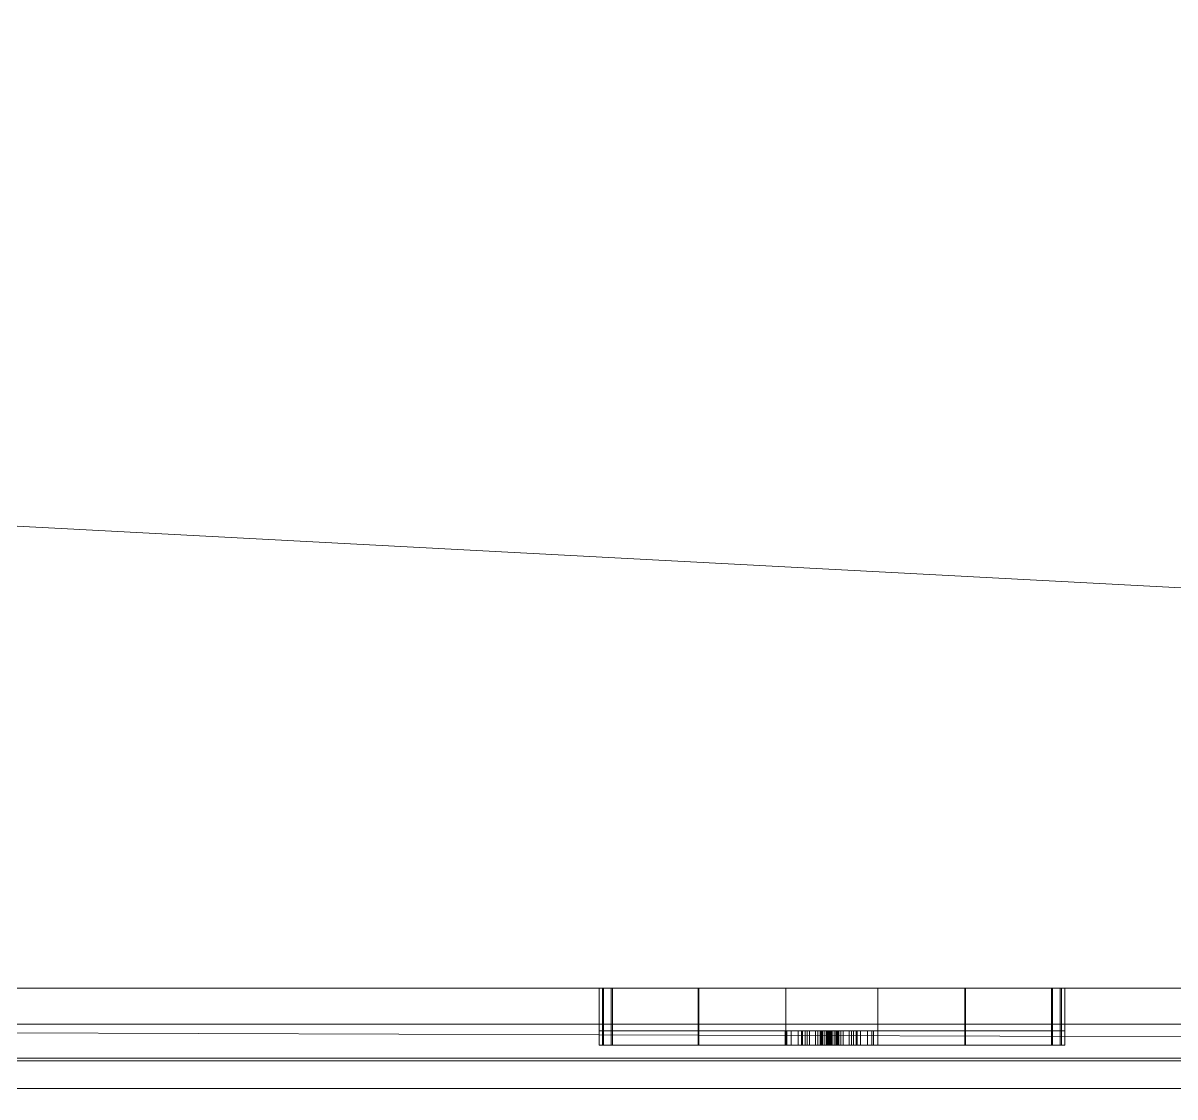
# Model space of a CAD drawing. Header units: inches. Extents: x -550 to 0, y -429 to 0.
# Drawn here: x -118.41 to -110.46, y -244 to -236.59 of the extents above; entities that cross this region are included whole.
import ezdxf

# ---------------------------------------------------------------- set-up
doc = ezdxf.new("R2010")
doc.units = ezdxf.units.IN
doc.header["$MEASUREMENT"] = 0
for name, color, linetype, lineweight in [('A-CLNG', 13, 'Continuous', 13), ('A-FLOR', 192, 'Continuous', 13), ('A-GENM', 13, 'Continuous', 9), ('A-WALL', 113, 'Continuous', 13), ('E-ELEC-FIXT', 91, 'Continuous', 9)]:
    doc.layers.add(name, color=color, linetype=linetype, lineweight=lineweight)

# ---------------------------------------------------------------- blocks, each defined once
blk = doc.blocks.new('Switch 12 - Switch 12-649985-_3D_')
at = {"layer": 'E-ELEC-FIXT'}
mesh = blk.add_polyface(dxfattribs=at)
corners = [(-0.1747, 0, 1.6603), (-0.1681, 0, 1.7101), (-0.1489, 0, 1.7565), (-0.1184, 0, 1.7963), (-0.0785, 0, 1.8268), (-0.0322, 0, 1.8461), (0.0176, 0, 1.8526), (0.0673, 0, 1.8461), (0.1137, 0, 1.8268), (0.1535, 0, 1.7963), (0.1841, 0, 1.7565), (0.2033, 0, 1.7101), (0.2098, 0, 1.6603), (0.2033, 0, 1.6106), (0.1841, 0, 1.5642), (0.1535, 0, 1.5244), (0.1137, 0, 1.4938), (0.0673, 0, 1.4746), (0.0176, 0, 1.4681), (-0.0322, 0, 1.4746), (-0.0785, 0, 1.4938), (-0.1184, 0, 1.5244), (-0.1489, 0, 1.5642), (-0.1681, 0, 1.6106), (-0.0468, 0, 1.6603), (-0.0446, 0, 1.6437), (-0.0382, 0, 1.6281), (-0.028, 0, 1.6148), (-0.0146, 0, 1.6046), (0.0009, 0, 1.5981), (0.0176, 0, 1.5959), (0.0343, 0, 1.5981), (0.0498, 0, 1.6046), (0.0631, 0, 1.6148), (0.0734, 0, 1.6281), (0.0798, 0, 1.6437), (0.082, 0, 1.6603), (0.0798, 0, 1.677), (0.0734, 0, 1.6926), (0.0631, 0, 1.7059), (0.0498, 0, 1.7161), (0.0343, 0, 1.7226), (0.0176, 0, 1.7248), (0.0009, 0, 1.7226), (-0.0146, 0, 1.7161), (-0.028, 0, 1.7059), (-0.0382, 0, 1.6926), (-0.0446, 0, 1.677), (-0.3166, 0, 3.2649), (0.3166, 0, 3.2649), (0.9211, 0, 3.2245), (1.5216, 0, 3.1447), (1.575, 0, 2.6106), (1.6054, 0, 2.0746), (1.6054, 0, 1.6324), (1.5825, 0, 0.8743), (1.5136, 0, 0.1189), (0.917, 0, 0.04), (0.3166, 0), (-0.3166, 0), (-0.917, 0, 0.04), (-1.5136, 0, 0.1189), (-1.5825, 0, 0.8743), (-1.6054, 0, 1.6324), (-1.6054, 0, 2.0746), (-1.575, 0, 2.6106), (-1.5216, 0, 3.1447), (-0.9211, 0, 3.2245), (-0.2866, 0, 1.6603), (-0.2762, 0, 1.5816), (-0.2458, 0, 1.5083), (-0.1975, 0, 1.4453), (-0.1345, 0, 1.3969), (-0.0611, 0, 1.3665), (0.0176, 0, 1.3562), (0.0963, 0, 1.3665), (0.1697, 0, 1.3969), (0.2327, 0, 1.4453), (0.281, 0, 1.5083), (0.3114, 0, 1.5816), (0.3218, 0, 1.6603), (0.3114, 0, 1.7391), (0.281, 0, 1.8124), (0.2327, 0, 1.8754), (0.1697, 0, 1.9238), (0.0963, 0, 1.9542), (0.0176, 0, 1.9645), (-0.0611, 0, 1.9542), (-0.1345, 0, 1.9238), (-0.1975, 0, 1.8754), (-0.2458, 0, 1.8124), (-0.2762, 0, 1.7391)]
mesh.append_faces([[corners[k] for k in face] for face in [(67, 65, 66), (52, 50, 51)]], dxfattribs={"vtx0": -1})
mesh.append_faces([[corners[k] for k in face] for face in [(19, 30, 18), (27, 21, 26), (23, 25, 22), (33, 16, 32), (44, 4, 43), (3, 45, 2), (41, 7, 40), (72, 60, 71), (71, 62, 70), (75, 58, 74), (78, 55, 77), (76, 58, 75), (85, 49, 84), (81, 54, 80)]], dxfattribs={"vtx0": -1, "vtx1": -1})
mesh.append_faces([[corners[k] for k in face] for face in [(26, 21, 22, 25), (31, 17, 18, 30), (32, 16, 17, 31), (47, 0, 1, 46), (2, 45, 46, 1), (5, 42, 43, 4), (42, 5, 6), (59, 73, 74, 58), (63, 68, 69, 62), (55, 78, 79), (50, 83, 84, 49), (49, 85, 86)]], dxfattribs={"vtx0": -1, "vtx2": -1})
mesh.append_faces([[corners[k] for k in face] for face in [(52, 82, 83, 50)]], dxfattribs={"vtx0": -1, "vtx2": -1, "vtx3": -1})
mesh.append_faces([[corners[k] for k in face] for face in [(40, 7, 8, 9)]], dxfattribs={"vtx0": -1, "vtx3": -1})
mesh.append_faces([[corners[k] for k in face] for face in [(28, 29, 20), (47, 24, 0), (69, 70, 62), (87, 88, 48), (52, 53, 82)]], dxfattribs={"vtx1": -1, "vtx2": -1})
mesh.append_faces([[corners[k] for k in face] for face in [(89, 90, 65, 67)]], dxfattribs={"vtx1": -1, "vtx2": -1, "vtx3": -1})
mesh.append_faces([[corners[k] for k in face] for face in [(20, 21, 27, 28), (29, 30, 19, 20), (24, 25, 23, 0), (15, 16, 33, 34), (14, 15, 34, 35), (35, 36, 13, 14), (12, 13, 36, 37), (44, 45, 3, 4), (38, 39, 10, 11), (11, 12, 37, 38), (39, 40, 9, 10), (6, 7, 41, 42), (72, 73, 59, 60), (91, 68, 63, 64), (57, 58, 76, 77), (54, 55, 79, 80), (90, 91, 64, 65), (88, 89, 67, 48), (86, 87, 48, 49), (81, 82, 53, 54)]], dxfattribs={"vtx1": -1, "vtx3": -1})
mesh.append_faces([[corners[k] for k in face] for face in [(60, 61, 62, 71), (55, 56, 57, 77)]], dxfattribs={"vtx2": -1, "vtx3": -1})
mesh = blk.add_polyface(dxfattribs=at)
corners = [(-0.3166, 0, 3.2649), (-0.9211, 0, 3.2245), (-1.5216, 0, 3.1447), (-1.5216, -0.1007, 3.1447), (-0.9211, -0.1007, 3.2245), (-0.3166, -0.1007, 3.2649)]
mesh.append_faces([[corners[k] for k in face] for face in [(1, 2, 3, 4), (4, 5, 0, 1)]], dxfattribs={"vtx3": -1})
mesh = blk.add_polyface(dxfattribs=at)
corners = [(-1.5136, 0, 0.1189), (-0.917, 0, 0.04), (-0.3166, 0), (-0.3166, -0.1007), (-0.917, -0.1007, 0.04), (-1.5136, -0.1007, 0.1189)]
mesh.append_faces([[corners[k] for k in face] for face in [(1, 2, 3, 4), (4, 5, 0, 1)]], dxfattribs={"vtx3": -1})
mesh = blk.add_polyface(dxfattribs=at)
corners = [(-0.3166, 0), (0.3166, 0), (0.3166, -0.1007), (-0.3166, -0.1007)]
mesh.append_faces([[corners[k] for k in face] for face in [(3, 0, 1, 2)]])
mesh = blk.add_polyface(dxfattribs=at)
corners = [(0.3166, 0, 3.2649), (-0.3166, 0, 3.2649), (-0.3166, -0.1007, 3.2649), (0.3166, -0.1007, 3.2649)]
mesh.append_faces([[corners[k] for k in face] for face in [(3, 0, 1, 2)]])
mesh = blk.add_polyface(dxfattribs=at)
corners = [(-0.2866, 0, 1.6603), (-0.2762, 0, 1.7391), (-0.2458, 0, 1.8124), (-0.1975, 0, 1.8754), (-0.1345, 0, 1.9238), (-0.0611, 0, 1.9542), (0.0176, 0, 1.9645), (0.0963, 0, 1.9542), (0.1697, 0, 1.9238), (0.2327, 0, 1.8754), (0.281, 0, 1.8124), (0.3114, 0, 1.7391), (0.3218, 0, 1.6603), (0.3218, -0.1007, 1.6603), (0.3114, -0.1007, 1.7391), (0.281, -0.1007, 1.8124), (0.2327, -0.1007, 1.8754), (0.1697, -0.1007, 1.9238), (0.0963, -0.1007, 1.9542), (0.0176, -0.1007, 1.9645), (-0.0611, -0.1007, 1.9542), (-0.1345, -0.1007, 1.9238), (-0.1975, -0.1007, 1.8754), (-0.2458, -0.1007, 1.8124), (-0.2762, -0.1007, 1.7391), (-0.2866, -0.1007, 1.6603)]
mesh.append_faces([[corners[k] for k in face] for face in [(0, 1, 24, 25)]], dxfattribs={"vtx1": -1})
mesh.append_faces([[corners[k] for k in face] for face in [(10, 11, 14, 15), (8, 9, 16, 17), (9, 10, 15, 16), (7, 8, 17, 18), (18, 19, 6, 7), (4, 5, 20, 21), (3, 4, 21, 22), (1, 2, 23, 24), (2, 3, 22, 23), (19, 20, 5, 6)]], dxfattribs={"vtx1": -1, "vtx3": -1})
mesh.append_faces([[corners[k] for k in face] for face in [(11, 12, 13, 14)]], dxfattribs={"vtx3": -1})
mesh = blk.add_polyface(dxfattribs=at)
corners = [(0.3218, 0, 1.6603), (0.3114, 0, 1.5816), (0.281, 0, 1.5083), (0.2327, 0, 1.4453), (0.1697, 0, 1.3969), (0.0963, 0, 1.3665), (0.0176, 0, 1.3562), (-0.0611, 0, 1.3665), (-0.1345, 0, 1.3969), (-0.1975, 0, 1.4453), (-0.2458, 0, 1.5083), (-0.2762, 0, 1.5816), (-0.2866, 0, 1.6603), (-0.2866, -0.1007, 1.6603), (-0.2762, -0.1007, 1.5816), (-0.2458, -0.1007, 1.5083), (-0.1975, -0.1007, 1.4453), (-0.1345, -0.1007, 1.3969), (-0.0611, -0.1007, 1.3665), (0.0176, -0.1007, 1.3562), (0.0963, -0.1007, 1.3665), (0.1697, -0.1007, 1.3969), (0.2327, -0.1007, 1.4453), (0.281, -0.1007, 1.5083), (0.3114, -0.1007, 1.5816), (0.3218, -0.1007, 1.6603)]
mesh.append_faces([[corners[k] for k in face] for face in [(0, 1, 24, 25)]], dxfattribs={"vtx1": -1})
mesh.append_faces([[corners[k] for k in face] for face in [(10, 11, 14, 15), (8, 9, 16, 17), (9, 10, 15, 16), (7, 8, 17, 18), (18, 19, 6, 7), (4, 5, 20, 21), (3, 4, 21, 22), (1, 2, 23, 24), (2, 3, 22, 23), (19, 20, 5, 6)]], dxfattribs={"vtx1": -1, "vtx3": -1})
mesh.append_faces([[corners[k] for k in face] for face in [(11, 12, 13, 14)]], dxfattribs={"vtx3": -1})
mesh = blk.add_polyface(dxfattribs=at)
corners = [(-0.1747, 0, 1.6603), (-0.1681, 0, 1.6106), (-0.1489, 0, 1.5642), (-0.1184, 0, 1.5244), (-0.0785, 0, 1.4938), (-0.0322, 0, 1.4746), (0.0176, 0, 1.4681), (0.0673, 0, 1.4746), (0.1137, 0, 1.4938), (0.1535, 0, 1.5244), (0.1841, 0, 1.5642), (0.2033, 0, 1.6106), (0.2098, 0, 1.6603), (0.2098, -0.1007, 1.6603), (0.2033, -0.1007, 1.6106), (0.1841, -0.1007, 1.5642), (0.1535, -0.1007, 1.5244), (0.1137, -0.1007, 1.4938), (0.0673, -0.1007, 1.4746), (0.0176, -0.1007, 1.4681), (-0.0322, -0.1007, 1.4746), (-0.0785, -0.1007, 1.4938), (-0.1184, -0.1007, 1.5244), (-0.1489, -0.1007, 1.5642), (-0.1681, -0.1007, 1.6106), (-0.1747, -0.1007, 1.6603)]
mesh.append_faces([[corners[k] for k in face] for face in [(13, 14, 11, 12)]], dxfattribs={"vtx1": -1})
mesh.append_faces([[corners[k] for k in face] for face in [(14, 15, 10, 11), (17, 18, 7, 8), (16, 17, 8, 9), (15, 16, 9, 10), (6, 7, 18, 19), (21, 22, 3, 4), (20, 21, 4, 5), (23, 24, 1, 2), (22, 23, 2, 3), (19, 20, 5, 6)]], dxfattribs={"vtx1": -1, "vtx3": -1})
mesh.append_faces([[corners[k] for k in face] for face in [(24, 25, 0, 1)]], dxfattribs={"vtx3": -1})
mesh = blk.add_polyface(dxfattribs=at)
corners = [(0.2098, 0, 1.6603), (0.2033, 0, 1.7101), (0.1841, 0, 1.7565), (0.1535, 0, 1.7963), (0.1137, 0, 1.8268), (0.0673, 0, 1.8461), (0.0176, 0, 1.8526), (-0.0322, 0, 1.8461), (-0.0785, 0, 1.8268), (-0.1184, 0, 1.7963), (-0.1489, 0, 1.7565), (-0.1681, 0, 1.7101), (-0.1747, 0, 1.6603), (-0.1747, -0.1007, 1.6603), (-0.1681, -0.1007, 1.7101), (-0.1489, -0.1007, 1.7565), (-0.1184, -0.1007, 1.7963), (-0.0785, -0.1007, 1.8268), (-0.0322, -0.1007, 1.8461), (0.0176, -0.1007, 1.8526), (0.0673, -0.1007, 1.8461), (0.1137, -0.1007, 1.8268), (0.1535, -0.1007, 1.7963), (0.1841, -0.1007, 1.7565), (0.2033, -0.1007, 1.7101), (0.2098, -0.1007, 1.6603)]
mesh.append_faces([[corners[k] for k in face] for face in [(13, 14, 11, 12)]], dxfattribs={"vtx1": -1})
mesh.append_faces([[corners[k] for k in face] for face in [(14, 15, 10, 11), (17, 18, 7, 8), (16, 17, 8, 9), (15, 16, 9, 10), (6, 7, 18, 19), (21, 22, 3, 4), (20, 21, 4, 5), (23, 24, 1, 2), (22, 23, 2, 3), (19, 20, 5, 6)]], dxfattribs={"vtx1": -1, "vtx3": -1})
mesh.append_faces([[corners[k] for k in face] for face in [(24, 25, 0, 1)]], dxfattribs={"vtx3": -1})
mesh = blk.add_polyface(dxfattribs=at)
corners = [(-0.0468, 0, 1.6603), (-0.0446, 0, 1.677), (-0.0382, 0, 1.6926), (-0.028, 0, 1.7059), (-0.0146, 0, 1.7161), (0.0009, 0, 1.7226), (0.0176, 0, 1.7248), (0.0343, 0, 1.7226), (0.0498, 0, 1.7161), (0.0631, 0, 1.7059), (0.0734, 0, 1.6926), (0.0798, 0, 1.677), (0.082, 0, 1.6603), (0.082, -0.1007, 1.6603), (0.0798, -0.1007, 1.677), (0.0734, -0.1007, 1.6926), (0.0631, -0.1007, 1.7059), (0.0498, -0.1007, 1.7161), (0.0343, -0.1007, 1.7226), (0.0176, -0.1007, 1.7248), (0.0009, -0.1007, 1.7226), (-0.0146, -0.1007, 1.7161), (-0.028, -0.1007, 1.7059), (-0.0382, -0.1007, 1.6926), (-0.0446, -0.1007, 1.677), (-0.0468, -0.1007, 1.6603)]
mesh.append_faces([[corners[k] for k in face] for face in [(0, 1, 24, 25)]], dxfattribs={"vtx1": -1})
mesh.append_faces([[corners[k] for k in face] for face in [(10, 11, 14, 15), (8, 9, 16, 17), (9, 10, 15, 16), (7, 8, 17, 18), (18, 19, 6, 7), (4, 5, 20, 21), (3, 4, 21, 22), (1, 2, 23, 24), (2, 3, 22, 23), (19, 20, 5, 6)]], dxfattribs={"vtx1": -1, "vtx3": -1})
mesh.append_faces([[corners[k] for k in face] for face in [(11, 12, 13, 14)]], dxfattribs={"vtx3": -1})
mesh = blk.add_polyface(dxfattribs=at)
corners = [(0.082, 0, 1.6603), (0.0798, 0, 1.6437), (0.0734, 0, 1.6281), (0.0631, 0, 1.6148), (0.0498, 0, 1.6046), (0.0343, 0, 1.5981), (0.0176, 0, 1.5959), (0.0009, 0, 1.5981), (-0.0146, 0, 1.6046), (-0.028, 0, 1.6148), (-0.0382, 0, 1.6281), (-0.0446, 0, 1.6437), (-0.0468, 0, 1.6603), (-0.0468, -0.1007, 1.6603), (-0.0446, -0.1007, 1.6437), (-0.0382, -0.1007, 1.6281), (-0.028, -0.1007, 1.6148), (-0.0146, -0.1007, 1.6046), (0.0009, -0.1007, 1.5981), (0.0176, -0.1007, 1.5959), (0.0343, -0.1007, 1.5981), (0.0498, -0.1007, 1.6046), (0.0631, -0.1007, 1.6148), (0.0734, -0.1007, 1.6281), (0.0798, -0.1007, 1.6437), (0.082, -0.1007, 1.6603)]
mesh.append_faces([[corners[k] for k in face] for face in [(0, 1, 24, 25)]], dxfattribs={"vtx1": -1})
mesh.append_faces([[corners[k] for k in face] for face in [(10, 11, 14, 15), (8, 9, 16, 17), (9, 10, 15, 16), (7, 8, 17, 18), (18, 19, 6, 7), (4, 5, 20, 21), (3, 4, 21, 22), (1, 2, 23, 24), (2, 3, 22, 23), (19, 20, 5, 6)]], dxfattribs={"vtx1": -1, "vtx3": -1})
mesh.append_faces([[corners[k] for k in face] for face in [(11, 12, 13, 14)]], dxfattribs={"vtx3": -1})
mesh = blk.add_polyface(dxfattribs=at)
corners = [(0.0363, 0, 1.6603), (0.0357, 0, 1.6652), (0.0338, 0, 1.6697), (0.0308, 0, 1.6736), (0.0269, 0, 1.6765), (0.0224, 0, 1.6784), (0.0176, 0, 1.6791), (0.0127, 0, 1.6784), (0.0082, 0, 1.6765), (0.0044, 0, 1.6736), (0.0014, 0, 1.6697), (-0.0005, 0, 1.6652), (-0.0011, 0, 1.6603), (-0.0011, -0.1007, 1.6603), (-0.0005, -0.1007, 1.6652), (0.0014, -0.1007, 1.6697), (0.0044, -0.1007, 1.6736), (0.0082, -0.1007, 1.6765), (0.0127, -0.1007, 1.6784), (0.0176, -0.1007, 1.6791), (0.0224, -0.1007, 1.6784), (0.0269, -0.1007, 1.6765), (0.0308, -0.1007, 1.6736), (0.0338, -0.1007, 1.6697), (0.0357, -0.1007, 1.6652), (0.0363, -0.1007, 1.6603)]
mesh.append_faces([[corners[k] for k in face] for face in [(13, 14, 11, 12)]], dxfattribs={"vtx1": -1})
mesh.append_faces([[corners[k] for k in face] for face in [(14, 15, 10, 11), (17, 18, 7, 8), (16, 17, 8, 9), (15, 16, 9, 10), (6, 7, 18, 19), (21, 22, 3, 4), (20, 21, 4, 5), (23, 24, 1, 2), (22, 23, 2, 3), (19, 20, 5, 6)]], dxfattribs={"vtx1": -1, "vtx3": -1})
mesh.append_faces([[corners[k] for k in face] for face in [(24, 25, 0, 1)]], dxfattribs={"vtx3": -1})
mesh = blk.add_polyface(dxfattribs=at)
corners = [(-0.0011, 0, 1.6603), (-0.0005, 0, 1.6555), (0.0014, 0, 1.651), (0.0044, 0, 1.6471), (0.0082, 0, 1.6441), (0.0127, 0, 1.6423), (0.0176, 0, 1.6416), (0.0224, 0, 1.6423), (0.0269, 0, 1.6441), (0.0308, 0, 1.6471), (0.0338, 0, 1.651), (0.0357, 0, 1.6555), (0.0363, 0, 1.6603), (0.0363, -0.1007, 1.6603), (0.0357, -0.1007, 1.6555), (0.0338, -0.1007, 1.651), (0.0308, -0.1007, 1.6471), (0.0269, -0.1007, 1.6441), (0.0224, -0.1007, 1.6423), (0.0176, -0.1007, 1.6416), (0.0127, -0.1007, 1.6423), (0.0082, -0.1007, 1.6441), (0.0044, -0.1007, 1.6471), (0.0014, -0.1007, 1.651), (-0.0005, -0.1007, 1.6555), (-0.0011, -0.1007, 1.6603)]
mesh.append_faces([[corners[k] for k in face] for face in [(13, 14, 11, 12)]], dxfattribs={"vtx1": -1})
mesh.append_faces([[corners[k] for k in face] for face in [(14, 15, 10, 11), (17, 18, 7, 8), (16, 17, 8, 9), (15, 16, 9, 10), (6, 7, 18, 19), (21, 22, 3, 4), (20, 21, 4, 5), (23, 24, 1, 2), (22, 23, 2, 3), (19, 20, 5, 6)]], dxfattribs={"vtx1": -1, "vtx3": -1})
mesh.append_faces([[corners[k] for k in face] for face in [(24, 25, 0, 1)]], dxfattribs={"vtx3": -1})
mesh = blk.add_polyface(dxfattribs=at)
corners = [(0.3166, 0), (0.917, 0, 0.04), (1.5136, 0, 0.1189), (1.5136, -0.1007, 0.1189), (0.917, -0.1007, 0.04), (0.3166, -0.1007)]
mesh.append_faces([[corners[k] for k in face] for face in [(1, 2, 3, 4), (4, 5, 0, 1)]], dxfattribs={"vtx3": -1})
mesh = blk.add_polyface(dxfattribs=at)
corners = [(1.5216, 0, 3.1447), (0.9211, 0, 3.2245), (0.3166, 0, 3.2649), (0.3166, -0.1007, 3.2649), (0.9211, -0.1007, 3.2245), (1.5216, -0.1007, 3.1447)]
mesh.append_faces([[corners[k] for k in face] for face in [(1, 2, 3, 4), (4, 5, 0, 1)]], dxfattribs={"vtx3": -1})
mesh = blk.add_polyface(dxfattribs=at)
corners = [(1.5136, 0, 0.1189), (1.5825, 0, 0.8743), (1.6054, 0, 1.6324), (1.6054, -0.1007, 1.6324), (1.5825, -0.1007, 0.8743), (1.5136, -0.1007, 0.1189)]
mesh.append_faces([[corners[k] for k in face] for face in [(2, 3, 4, 1), (5, 0, 1, 4)]], dxfattribs={"vtx2": -1})
mesh = blk.add_polyface(dxfattribs=at)
corners = [(1.6054, 0, 2.0746), (1.575, 0, 2.6106), (1.5216, 0, 3.1447), (1.5216, -0.1007, 3.1447), (1.575, -0.1007, 2.6106), (1.6054, -0.1007, 2.0746)]
mesh.append_faces([[corners[k] for k in face] for face in [(2, 3, 4, 1), (5, 0, 1, 4)]], dxfattribs={"vtx2": -1})
mesh = blk.add_polyface(dxfattribs=at)
corners = [(1.6054, 0, 1.6324), (1.6054, 0, 2.0746), (1.6054, -0.1007, 2.0746), (1.6054, -0.1007, 1.6324)]
mesh.append_faces([[corners[k] for k in face] for face in [(0, 1, 2, 3)]])
mesh = blk.add_polyface(dxfattribs=at)
corners = [(-1.5216, 0, 3.1447), (-1.575, 0, 2.6106), (-1.6054, 0, 2.0746), (-1.6054, -0.1007, 2.0746), (-1.575, -0.1007, 2.6106), (-1.5216, -0.1007, 3.1447)]
mesh.append_faces([[corners[k] for k in face] for face in [(2, 3, 4, 1), (5, 0, 1, 4)]], dxfattribs={"vtx2": -1})
mesh = blk.add_polyface(dxfattribs=at)
corners = [(-1.6054, 0, 2.0746), (-1.6054, 0, 1.6324), (-1.6054, -0.1007, 1.6324), (-1.6054, -0.1007, 2.0746)]
mesh.append_faces([[corners[k] for k in face] for face in [(3, 0, 1, 2)]])
mesh = blk.add_polyface(dxfattribs=at)
corners = [(-1.6054, 0, 1.6324), (-1.5825, 0, 0.8743), (-1.5136, 0, 0.1189), (-1.5136, -0.1007, 0.1189), (-1.5825, -0.1007, 0.8743), (-1.6054, -0.1007, 1.6324)]
mesh.append_faces([[corners[k] for k in face] for face in [(2, 3, 4, 1), (5, 0, 1, 4)]], dxfattribs={"vtx2": -1})
mesh = blk.add_polyface(dxfattribs=at)
corners = [(-0.3166, -0.1007, 3.2649), (0.3166, -0.1007, 3.2649), (0.9211, -0.1007, 3.2245), (1.5216, -0.1007, 3.1447), (1.575, -0.1007, 2.6106), (1.6054, -0.1007, 2.0746), (1.6054, -0.1007, 1.6324), (1.5825, -0.1007, 0.8743), (1.5136, -0.1007, 0.1189), (0.917, -0.1007, 0.04), (0.3166, -0.1007), (-0.3166, -0.1007), (-0.917, -0.1007, 0.04), (-1.5136, -0.1007, 0.1189), (-1.5825, -0.1007, 0.8743), (-1.6054, -0.1007, 1.6324), (-1.6054, -0.1007, 2.0746), (-1.575, -0.1007, 2.6106), (-1.5216, -0.1007, 3.1447), (-0.9211, -0.1007, 3.2245)]
mesh.append_faces([[corners[k] for k in face] for face in [(4, 2, 3), (9, 7, 8)]], dxfattribs={"vtx0": -1})
mesh.append_faces([[corners[k] for k in face] for face in [(6, 15, 0)]], dxfattribs={"vtx0": -1, "vtx1": -1, "vtx2": -1})
mesh.append_faces([[corners[k] for k in face] for face in [(5, 1, 2, 4), (6, 0, 1, 5), (16, 19, 0, 15), (10, 6, 7, 9), (6, 10, 11)]], dxfattribs={"vtx0": -1, "vtx2": -1})
mesh.append_faces([[corners[k] for k in face] for face in [(11, 14, 15, 6)]], dxfattribs={"vtx0": -1, "vtx2": -1, "vtx3": -1})
mesh.append_faces([[corners[k] for k in face] for face in [(17, 18, 19, 16), (12, 13, 14, 11)]], dxfattribs={"vtx2": -1})
mesh = blk.add_polyface(dxfattribs=at)
corners = [(-1.5136, -0.3937, 0.1189), (-1.5825, -0.3937, 0.8743), (-1.6054, -0.3937, 1.6324), (-1.6054, -0.1007, 1.6324), (-1.5825, -0.1007, 0.8743), (-1.5136, -0.1007, 0.1189)]
mesh.append_faces([[corners[k] for k in face] for face in [(5, 0, 1, 4)]], dxfattribs={"vtx2": -1})
mesh.append_faces([[corners[k] for k in face] for face in [(1, 2, 3, 4)]], dxfattribs={"vtx3": -1})
mesh = blk.add_polyface(dxfattribs=at)
corners = [(-1.6054, -0.3937, 1.6324), (-1.6054, -0.3937, 2.0746), (-1.6054, -0.1007, 2.0746), (-1.6054, -0.1007, 1.6324)]
mesh.append_faces([[corners[k] for k in face] for face in [(3, 0, 1, 2)]])
mesh = blk.add_polyface(dxfattribs=at)
corners = [(-1.6054, -0.3937, 2.0746), (-1.575, -0.3937, 2.6106), (-1.5216, -0.3937, 3.1447), (-1.5216, -0.1007, 3.1447), (-1.575, -0.1007, 2.6106), (-1.6054, -0.1007, 2.0746)]
mesh.append_faces([[corners[k] for k in face] for face in [(2, 3, 4, 1), (5, 0, 1, 4)]], dxfattribs={"vtx2": -1})
mesh = blk.add_polyface(dxfattribs=at)
corners = [(-0.1747, -0.1007, 1.6603), (-0.1681, -0.1007, 1.6106), (-0.1489, -0.1007, 1.5642), (-0.1184, -0.1007, 1.5244), (-0.0785, -0.1007, 1.4938), (-0.0322, -0.1007, 1.4746), (0.0176, -0.1007, 1.4681), (0.0673, -0.1007, 1.4746), (0.1137, -0.1007, 1.4938), (0.1535, -0.1007, 1.5244), (0.1841, -0.1007, 1.5642), (0.2033, -0.1007, 1.6106), (0.2098, -0.1007, 1.6603), (0.2033, -0.1007, 1.7101), (0.1841, -0.1007, 1.7565), (0.1535, -0.1007, 1.7963), (0.1137, -0.1007, 1.8268), (0.0673, -0.1007, 1.8461), (0.0176, -0.1007, 1.8526), (-0.0322, -0.1007, 1.8461), (-0.0785, -0.1007, 1.8268), (-0.1184, -0.1007, 1.7963), (-0.1489, -0.1007, 1.7565), (-0.1681, -0.1007, 1.7101), (-0.0468, -0.1007, 1.6603), (-0.0446, -0.1007, 1.677), (-0.0382, -0.1007, 1.6926), (-0.028, -0.1007, 1.7059), (-0.0146, -0.1007, 1.7161), (0.0009, -0.1007, 1.7226), (0.0176, -0.1007, 1.7248), (0.0343, -0.1007, 1.7226), (0.0498, -0.1007, 1.7161), (0.0631, -0.1007, 1.7059), (0.0734, -0.1007, 1.6926), (0.0798, -0.1007, 1.677), (0.082, -0.1007, 1.6603), (0.0798, -0.1007, 1.6437), (0.0734, -0.1007, 1.6281), (0.0631, -0.1007, 1.6148), (0.0498, -0.1007, 1.6046), (0.0343, -0.1007, 1.5981), (0.0176, -0.1007, 1.5959), (0.0009, -0.1007, 1.5981), (-0.0146, -0.1007, 1.6046), (-0.028, -0.1007, 1.6148), (-0.0382, -0.1007, 1.6281), (-0.0446, -0.1007, 1.6437), (-0.3166, -0.1007, 3.2649), (-0.9211, -0.1007, 3.2245), (-1.5216, -0.1007, 3.1447), (-1.575, -0.1007, 2.6106), (-1.6054, -0.1007, 2.0746), (-1.6054, -0.1007, 1.6324), (-1.5825, -0.1007, 0.8743), (-1.5136, -0.1007, 0.1189), (-0.917, -0.1007, 0.04), (-0.3166, -0.1007), (0.3166, -0.1007), (0.917, -0.1007, 0.04), (1.5136, -0.1007, 0.1189), (1.5825, -0.1007, 0.8743), (1.6054, -0.1007, 1.6324), (1.6054, -0.1007, 2.0746), (1.575, -0.1007, 2.6106), (1.5216, -0.1007, 3.1447), (0.9211, -0.1007, 3.2245), (0.3166, -0.1007, 3.2649), (-0.2866, -0.1007, 1.6603), (-0.2762, -0.1007, 1.7391), (-0.2458, -0.1007, 1.8124), (-0.1975, -0.1007, 1.8754), (-0.1345, -0.1007, 1.9238), (-0.0611, -0.1007, 1.9542), (0.0176, -0.1007, 1.9645), (0.0963, -0.1007, 1.9542), (0.1697, -0.1007, 1.9238), (0.2327, -0.1007, 1.8754), (0.281, -0.1007, 1.8124), (0.3114, -0.1007, 1.7391), (0.3218, -0.1007, 1.6603), (0.3114, -0.1007, 1.5816), (0.281, -0.1007, 1.5083), (0.2327, -0.1007, 1.4453), (0.1697, -0.1007, 1.3969), (0.0963, -0.1007, 1.3665), (0.0176, -0.1007, 1.3562), (-0.0611, -0.1007, 1.3665), (-0.1345, -0.1007, 1.3969), (-0.1975, -0.1007, 1.4453), (-0.2458, -0.1007, 1.5083), (-0.2762, -0.1007, 1.5816)]
mesh.append_faces([[corners[k] for k in face] for face in [(61, 59, 60)]], dxfattribs={"vtx0": -1})
mesh.append_faces([[corners[k] for k in face] for face in [(19, 30, 18), (36, 12, 35), (25, 0, 24), (44, 4, 43), (3, 46, 2), (41, 7, 40), (51, 71, 49, 50), (66, 77, 64, 65), (68, 53, 91), (87, 57, 86), (82, 61, 81)]], dxfattribs={"vtx0": -1, "vtx1": -1})
mesh.append_faces([[corners[k] for k in face] for face in [(31, 17, 18, 30), (33, 14, 15, 32), (34, 13, 14, 33), (35, 12, 13, 34), (1, 47, 24, 0), (2, 46, 47, 1), (4, 44, 45), (5, 42, 43, 4), (42, 5, 6), (8, 39, 40, 7), (39, 8, 9), (48, 73, 74, 67), (67, 74, 75), (53, 68, 69), (54, 90, 91, 53), (54, 89, 90), (57, 87, 88, 56), (81, 61, 62, 80), (59, 83, 84, 58), (58, 85, 86, 57)]], dxfattribs={"vtx0": -1, "vtx2": -1})
mesh.append_faces([[corners[k] for k in face] for face in [(56, 88, 89, 54), (61, 82, 83, 59)]], dxfattribs={"vtx0": -1, "vtx2": -1, "vtx3": -1})
mesh.append_faces([[corners[k] for k in face] for face in [(16, 17, 32, 15), (31, 32, 17), (71, 72, 49), (75, 76, 67), (77, 78, 64), (84, 85, 58)]], dxfattribs={"vtx1": -1, "vtx2": -1})
mesh.append_faces([[corners[k] for k in face] for face in [(28, 29, 20, 21), (29, 30, 19, 20), (21, 22, 27, 28), (23, 0, 25, 26), (26, 27, 22, 23), (45, 46, 3, 4), (38, 39, 9, 10), (37, 38, 10, 11), (36, 37, 11, 12), (6, 7, 41, 42), (48, 49, 72, 73), (51, 52, 70, 71), (69, 70, 52, 53), (63, 64, 78, 79), (66, 67, 76, 77), (62, 63, 79, 80)]], dxfattribs={"vtx1": -1, "vtx3": -1})
mesh.append_faces([[corners[k] for k in face] for face in [(54, 55, 56)]], dxfattribs={"vtx2": -1})
mesh = blk.add_polyface(dxfattribs=at)
corners = [(-1.5216, -0.3937, 3.1447), (-0.9211, -0.3937, 3.2245), (-0.3166, -0.3937, 3.2649), (-0.3166, -0.1007, 3.2649), (-0.9211, -0.1007, 3.2245), (-1.5216, -0.1007, 3.1447)]
mesh.append_faces([[corners[k] for k in face] for face in [(1, 2, 3, 4), (4, 5, 0, 1)]], dxfattribs={"vtx3": -1})
mesh = blk.add_polyface(dxfattribs=at)
corners = [(-0.3166, -0.3937), (-0.917, -0.3937, 0.04), (-1.5136, -0.3937, 0.1189), (-1.5136, -0.1007, 0.1189), (-0.917, -0.1007, 0.04), (-0.3166, -0.1007)]
mesh.append_faces([[corners[k] for k in face] for face in [(1, 2, 3, 4), (4, 5, 0, 1)]], dxfattribs={"vtx3": -1})
mesh = blk.add_polyface(dxfattribs=at)
corners = [(-0.3166, -0.3937, 3.2649), (0.3166, -0.3937, 3.2649), (0.3166, -0.1007, 3.2649), (-0.3166, -0.1007, 3.2649)]
mesh.append_faces([[corners[k] for k in face] for face in [(0, 1, 2, 3)]])
mesh = blk.add_polyface(dxfattribs=at)
corners = [(0.3166, -0.3937), (-0.3166, -0.3937), (-0.3166, -0.1007), (0.3166, -0.1007)]
mesh.append_faces([[corners[k] for k in face] for face in [(3, 0, 1, 2)]])
mesh = blk.add_polyface(dxfattribs=at)
corners = [(0.3166, -0.3937, 3.2649), (0.9211, -0.3937, 3.2245), (1.5216, -0.3937, 3.1447), (1.5216, -0.1007, 3.1447), (0.9211, -0.1007, 3.2245), (0.3166, -0.1007, 3.2649)]
mesh.append_faces([[corners[k] for k in face] for face in [(1, 2, 3, 4), (4, 5, 0, 1)]], dxfattribs={"vtx3": -1})
mesh = blk.add_polyface(dxfattribs=at)
corners = [(1.5136, -0.3937, 0.1189), (0.917, -0.3937, 0.04), (0.3166, -0.3937), (0.3166, -0.1007), (0.917, -0.1007, 0.04), (1.5136, -0.1007, 0.1189)]
mesh.append_faces([[corners[k] for k in face] for face in [(1, 2, 3, 4), (4, 5, 0, 1)]], dxfattribs={"vtx3": -1})
mesh = blk.add_polyface(dxfattribs=at)
corners = [(1.6054, -0.3937, 1.6324), (1.5825, -0.3937, 0.8743), (1.5136, -0.3937, 0.1189), (1.5136, -0.1007, 0.1189), (1.5825, -0.1007, 0.8743), (1.6054, -0.1007, 1.6324)]
mesh.append_faces([[corners[k] for k in face] for face in [(5, 0, 1, 4)]], dxfattribs={"vtx2": -1})
mesh.append_faces([[corners[k] for k in face] for face in [(1, 2, 3, 4)]], dxfattribs={"vtx3": -1})
mesh = blk.add_polyface(dxfattribs=at)
corners = [(1.5216, -0.3937, 3.1447), (1.575, -0.3937, 2.6106), (1.6054, -0.3937, 2.0746), (1.6054, -0.1007, 2.0746), (1.575, -0.1007, 2.6106), (1.5216, -0.1007, 3.1447)]
mesh.append_faces([[corners[k] for k in face] for face in [(2, 3, 4, 1), (5, 0, 1, 4)]], dxfattribs={"vtx2": -1})
mesh = blk.add_polyface(dxfattribs=at)
corners = [(1.6054, -0.3937, 2.0746), (1.6054, -0.3937, 1.6324), (1.6054, -0.1007, 1.6324), (1.6054, -0.1007, 2.0746)]
mesh.append_faces([[corners[k] for k in face] for face in [(3, 0, 1, 2)]])
mesh = blk.add_polyface(dxfattribs=at)
corners = [(-0.3166, -0.3937, 3.2649), (-0.9211, -0.3937, 3.2245), (-1.5216, -0.3937, 3.1447), (-1.575, -0.3937, 2.6106), (-1.6054, -0.3937, 2.0746), (-1.6054, -0.3937, 1.6324), (-1.5825, -0.3937, 0.8743), (-1.5136, -0.3937, 0.1189), (-0.917, -0.3937, 0.04), (-0.3166, -0.3937), (0.3166, -0.3937), (0.917, -0.3937, 0.04), (1.5136, -0.3937, 0.1189), (1.5825, -0.3937, 0.8743), (1.6054, -0.3937, 1.6324), (1.6054, -0.3937, 2.0746), (1.575, -0.3937, 2.6106), (1.5216, -0.3937, 3.1447), (0.9211, -0.3937, 3.2245), (0.3166, -0.3937, 3.2649)]
mesh.append_faces([[corners[k] for k in face] for face in [(13, 11, 12), (18, 16, 17)]], dxfattribs={"vtx0": -1})
mesh.append_faces([[corners[k] for k in face] for face in [(5, 10, 14, 0)]], dxfattribs={"vtx0": -1, "vtx1": -1, "vtx2": -1, "vtx3": -1})
mesh.append_faces([[corners[k] for k in face] for face in [(8, 9, 6, 7), (3, 4, 1, 2)]], dxfattribs={"vtx1": -1})
mesh.append_faces([[corners[k] for k in face] for face in [(10, 11, 13, 14), (5, 6, 9, 10), (15, 16, 18, 19), (19, 0, 14, 15), (0, 1, 4, 5)]], dxfattribs={"vtx1": -1, "vtx3": -1})
blk = doc.blocks.new('Generic Models 49 - Generic Models 49-773309-_3D_')
at = {"layer": 'A-GENM'}
mesh = blk.add_polyface(dxfattribs=at)
corners = [(-369.75, -284.75, 106), (-369.75, -287.75, 106), (-312.25, -287.75, 106), (-312.25, -317.75, 106), (-363.25, -317.75, 106), (-363.25, -422.25, 106), (-6.5, -422.25, 106), (-6.5, -298.25, 106), (-58.25, -243.25, 106), (-213.25, -243.25, 106), (-223.5, -230.5456, 106), (-223.5, -174, 106), (-273, -174, 106), (-273, -177, 106), (-226.5, -177, 106), (-226.5, -231.6049, 106), (-214.6842, -246.25, 106), (-59.5465, -246.25, 106), (-9.5, -299.4395, 106), (-9.5, -419.25, 106), (-360.25, -419.25, 106), (-360.25, -320.75, 106), (-309.25, -320.75, 106), (-309.25, -284.75, 106)]
mesh.append_faces([[corners[k] for k in face] for face in [(9, 16, 17, 8), (19, 6, 7, 18)]], dxfattribs={"vtx0": -1, "vtx2": -1})
mesh.append_faces([[corners[k] for k in face] for face in [(4, 5, 20, 21), (19, 20, 5, 6), (21, 22, 3, 4), (2, 3, 22, 23), (17, 18, 7, 8), (10, 11, 14, 15), (9, 10, 15, 16)]], dxfattribs={"vtx1": -1, "vtx3": -1})
mesh.append_faces([[corners[k] for k in face] for face in [(0, 1, 2, 23), (12, 13, 14, 11)]], dxfattribs={"vtx2": -1})
mesh = blk.add_polyface(dxfattribs=at)
corners = [(-58.25, -243.25, 104), (-58.3573, -243.4983, 104.0407), (-58.4585, -243.7324, 104.1329), (-58.549, -243.9418, 104.2725), (-58.6247, -244.1169, 104.4531), (-58.6822, -244.25, 104.6667), (-213.7281, -244.25, 104.6667), (-213.6645, -244.1169, 104.4531), (-213.5807, -243.9418, 104.2725), (-213.4806, -243.7324, 104.1329), (-213.3687, -243.4983, 104.0407), (-213.25, -243.25, 104)]
mesh.append_faces([[corners[k] for k in face] for face in [(1, 10, 11, 0)]], dxfattribs={"vtx0": -1})
mesh.append_faces([[corners[k] for k in face] for face in [(4, 7, 8, 3), (3, 8, 9, 2), (2, 9, 10, 1)]], dxfattribs={"vtx0": -1, "vtx2": -1})
mesh.append_faces([[corners[k] for k in face] for face in [(5, 6, 7, 4)]], dxfattribs={"vtx2": -1})
mesh = blk.add_polyface(dxfattribs=at)
corners = [(-58.25, -243.25, 106), (-58.25, -243.25, 104), (-213.25, -243.25, 104), (-213.25, -243.25, 106)]
mesh.append_faces([[corners[k] for k in face] for face in [(3, 0, 1, 2)]])

msp = doc.modelspace()

# ---------------------------------------------------------------- block references
at = {"layer": 'A-GENM'}
msp.add_blockref('Generic Models 49 - Generic Models 49-773309-_3D_', (0, 0), dxfattribs=at)
at = {"layer": 'E-ELEC-FIXT', "rotation": 180}
msp.add_blockref('Switch 12 - Switch 12-649985-_3D_', (-112.829, -243.6437, 47), dxfattribs=at)

# ---------------------------------------------------------------- meshes
at = {"layer": 'A-CLNG'}
mesh = msp.add_polyface(dxfattribs=at)
corners = [(-318.75, 0, 111.9055), (-318.75, -230.25, 111.9055), (-312.25, -230.25, 111.9055), (-312.25, -236.75, 111.9055), (-318.75, -236.75, 111.9055), (-364.25, -236.75, 111.9055), (-364.25, -284.75, 111.9055), (-369.75, -284.75, 111.9055), (-369.75, -294.25, 111.9055), (-534.25, -294.25, 111.9055), (-534.25, -428.75, 111.9055), (0, -428.75, 111.9055), (0, 0, 111.9055), (-312.25, -227.7833, 111.9055), (-312.25, -117.5, 111.9055), (-273, -117.5, 111.9055), (-273, -174, 111.9055), (-273.5348, -174, 111.9055), (-273.5348, -227.7833, 111.9055)]
mesh.append_faces([[corners[k] for k in face] for face in [(12, 18, 11)]], dxfattribs={"vtx0": -1, "vtx1": -1})
mesh.append_faces([[corners[k] for k in face] for face in [(11, 18, 8)]], dxfattribs={"vtx0": -1, "vtx1": -1, "vtx2": -1})
mesh.append_faces([[corners[k] for k in face] for face in [(6, 8, 18, 3)]], dxfattribs={"vtx0": -1, "vtx1": -1, "vtx2": -1, "vtx3": -1})
mesh.append_faces([[corners[k] for k in face] for face in [(0, 14, 15, 12), (12, 15, 16), (14, 0, 1)]], dxfattribs={"vtx0": -1, "vtx2": -1})
mesh.append_faces([[corners[k] for k in face] for face in [(13, 14, 1, 2), (18, 13, 2, 3)]], dxfattribs={"vtx1": -1, "vtx3": -1})
mesh.append_faces([[corners[k] for k in face] for face in [(6, 7, 8), (4, 5, 6, 3)]], dxfattribs={"vtx2": -1})
mesh.append_faces([[corners[k] for k in face] for face in [(16, 17, 18, 12)]], dxfattribs={"vtx2": -1, "vtx3": -1})
mesh.append_faces([[corners[k] for k in face] for face in [(8, 9, 10, 11)]], dxfattribs={"vtx3": -1})
mesh = msp.add_polyface(dxfattribs=at)
corners = [(-318.75, 0, 106), (0, 0, 106), (0, -428.75, 106), (-534.25, -428.75, 106), (-534.25, -294.25, 106), (-369.75, -294.25, 106), (-369.75, -284.75, 106), (-364.25, -284.75, 106), (-364.25, -236.75, 106), (-318.75, -236.75, 106), (-312.25, -236.75, 106), (-312.25, -230.25, 106), (-318.75, -230.25, 106), (-312.25, -227.7833, 106), (-273.5348, -227.7833, 106), (-273.5348, -174, 106), (-273, -174, 106), (-273, -117.5, 106), (-312.25, -117.5, 106)]
mesh.append_faces([[corners[k] for k in face] for face in [(16, 14, 15)]], dxfattribs={"vtx0": -1})
mesh.append_faces([[corners[k] for k in face] for face in [(0, 18, 12), (17, 1, 16)]], dxfattribs={"vtx0": -1, "vtx1": -1})
mesh.append_faces([[corners[k] for k in face] for face in [(10, 14, 7)]], dxfattribs={"vtx0": -1, "vtx1": -1, "vtx2": -1})
mesh.append_faces([[corners[k] for k in face] for face in [(14, 2, 5, 7)]], dxfattribs={"vtx0": -1, "vtx1": -1, "vtx2": -1, "vtx3": -1})
mesh.append_faces([[corners[k] for k in face] for face in [(14, 16, 1, 2)]], dxfattribs={"vtx0": -1, "vtx1": -1, "vtx3": -1})
mesh.append_faces([[corners[k] for k in face] for face in [(13, 11, 12, 18), (11, 13, 14, 10)]], dxfattribs={"vtx0": -1, "vtx2": -1})
mesh.append_faces([[corners[k] for k in face] for face in [(9, 10, 7, 8)]], dxfattribs={"vtx1": -1})
mesh.append_faces([[corners[k] for k in face] for face in [(17, 18, 0, 1)]], dxfattribs={"vtx1": -1, "vtx3": -1})
mesh.append_faces([[corners[k] for k in face] for face in [(3, 4, 5, 2), (5, 6, 7)]], dxfattribs={"vtx2": -1})
at = {"layer": 'A-FLOR'}
mesh = msp.add_polyface(dxfattribs=at)
corners = [(-318.75, -230.25, -5.9055), (-318.75, 0, -5.9055), (0, 0, -5.9055), (0, -428.75, -5.9055), (-534.25, -428.75, -5.9055), (-534.25, -294.25, -5.9055), (-549, -294.25, -5.9055), (-549, -230.25, -5.9055)]
mesh.append_faces([[corners[k] for k in face] for face in [(2, 3, 0, 1)]], dxfattribs={"vtx1": -1})
mesh.append_faces([[corners[k] for k in face] for face in [(4, 5, 0, 3)]], dxfattribs={"vtx1": -1, "vtx2": -1})
mesh.append_faces([[corners[k] for k in face] for face in [(5, 6, 7, 0)]], dxfattribs={"vtx3": -1})
mesh = msp.add_polyface(dxfattribs=at)
corners = [(-318.75, -230.25), (-549, -230.25), (-549, -294.25), (-534.25, -294.25), (-534.25, -428.75), (0, -428.75), (0, 0), (-318.75, 0)]
mesh.append_faces([[corners[k] for k in face] for face in [(0, 5, 6, 7), (3, 0, 1, 2)]], dxfattribs={"vtx0": -1})
mesh.append_faces([[corners[k] for k in face] for face in [(0, 3, 4, 5)]], dxfattribs={"vtx0": -1, "vtx3": -1})
at = {"layer": 'A-WALL'}
mesh = msp.add_polyface(dxfattribs=at)
corners = [(-209.4253, -235.25), (-7, -235.25), (-6.5, -235.25), (-6.5, -243.25), (-41.7732, -243.25), (-43.0253, -241.9193), (-44.4395, -243.25), (-49.3251, -243.25), (-58.25, -243.25), (-202.9709, -243.25)]
mesh.append_faces([[corners[k] for k in face] for face in [(0, 8, 9)]], dxfattribs={"vtx0": -1})
mesh.append_faces([[corners[k] for k in face] for face in [(8, 0, 1, 5)]], dxfattribs={"vtx0": -1, "vtx2": -1, "vtx3": -1})
mesh.append_faces([[corners[k] for k in face] for face in [(7, 8, 5, 6)]], dxfattribs={"vtx1": -1})
mesh.append_faces([[corners[k] for k in face] for face in [(4, 5, 1, 3)]], dxfattribs={"vtx1": -1, "vtx2": -1})
mesh.append_faces([[corners[k] for k in face] for face in [(1, 2, 3)]], dxfattribs={"vtx2": -1})
mesh = msp.add_polyface(dxfattribs=at)
corners = [(-6.5, -235.25, 106), (-209.4253, -235.25, 106), (-202.9709, -243.25, 106), (-58.25, -243.25, 106), (-49.3251, -243.25, 106), (-6.5, -243.25, 106)]
mesh.append_faces([[corners[k] for k in face] for face in [(3, 0, 1, 2), (0, 3, 4, 5)]], dxfattribs={"vtx0": -1})
mesh = msp.add_polyface(dxfattribs=at)
corners = [(-58.9965, -243.25), (-213.25, -243.25), (-213.8924, -243.25), (-213.8924, -243.25, 8), (-213.25, -243.25, 8), (-58.9965, -243.25, 8)]
mesh.append_faces([[corners[k] for k in face] for face in [(5, 0, 1, 4), (2, 3, 4, 1)]], dxfattribs={"vtx2": -1})
mesh = msp.add_polyface(dxfattribs=at)
corners = [(-213.8924, -243.25), (-213.25, -243.25), (-58.9965, -243.25), (-59.5279, -243.75), (-213.4891, -243.75)]
mesh.append_faces([[corners[k] for k in face] for face in [(1, 4, 0)]], dxfattribs={"vtx0": -1})
mesh.append_faces([[corners[k] for k in face] for face in [(3, 4, 1, 2)]], dxfattribs={"vtx1": -1})
mesh = msp.add_polyface(dxfattribs=at)
corners = [(-58.9965, -243.25, 8), (-213.25, -243.25, 8), (-213.8924, -243.25, 8), (-213.4891, -243.75, 8), (-59.5279, -243.75, 8)]
mesh.append_faces([[corners[k] for k in face] for face in [(1, 4, 0)]], dxfattribs={"vtx0": -1})
mesh.append_faces([[corners[k] for k in face] for face in [(3, 4, 1, 2)]], dxfattribs={"vtx1": -1})
mesh = msp.add_polyface(dxfattribs=at)
corners = [(-6.5, -243.25, 106), (-49.3251, -243.25, 106), (-58.25, -243.25, 106), (-202.9709, -243.25, 106), (-202.9709, -243.25), (-58.25, -243.25), (-49.3251, -243.25), (-44.4395, -243.25), (-44.4395, -243.25, 41), (-41.7732, -243.25, 41), (-41.7732, -243.25), (-6.5, -243.25)]
mesh.append_faces([[corners[k] for k in face] for face in [(8, 5, 6, 7)]], dxfattribs={"vtx0": -1})
mesh.append_faces([[corners[k] for k in face] for face in [(9, 1, 8)]], dxfattribs={"vtx0": -1, "vtx1": -1})
mesh.append_faces([[corners[k] for k in face] for face in [(4, 5, 8, 3), (2, 3, 8, 1), (0, 1, 9, 11)]], dxfattribs={"vtx1": -1, "vtx2": -1})
mesh.append_faces([[corners[k] for k in face] for face in [(9, 10, 11)]], dxfattribs={"vtx2": -1})
mesh = msp.add_polyface(dxfattribs=at)
corners = [(-59.5279, -243.75), (-59.5279, -243.75, 8), (-213.4891, -243.75, 8), (-213.4891, -243.75)]
mesh.append_faces([[corners[k] for k in face] for face in [(2, 3, 0, 1)]])

doc.saveas('drawing.dxf')
